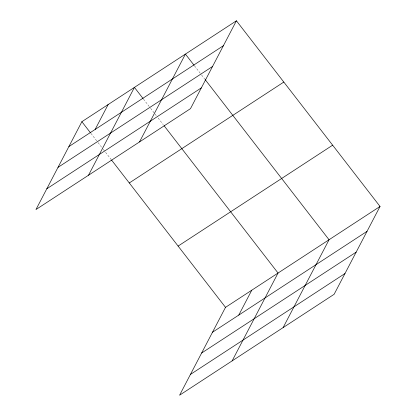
<?xml version="1.0" encoding="UTF-8"?>
<svg xmlns="http://www.w3.org/2000/svg" width="416" height="416" viewBox="0 0 416 416"><rect width="100%" height="100%" fill="white"/><g stroke="black" fill="none" stroke-linecap="round" stroke-linejoin="round"><path stroke-width="0.31" stroke-dasharray="2.08 1.56" d="M194.506 65.837L201.219 74.516M201.614 75.031L204.776 79.113M143.51 99.133L150.228 107.812M150.618 108.326L154.57 113.428M154.965 113.942L157.336 117.005M158.127 118.024L163.259 124.66M90.969 133.437L97.687 142.116M98.082 142.631L102.82 148.756M103.215 149.266L104.796 151.31M105.586 152.329L111.114 159.479"/><path stroke-width="0.62" d="M236.418 20.8L81.884 121.696L35.963 209.544L190.492 108.649L236.418 20.8L380.037 206.456L334.116 294.304L179.582 395.2L225.508 307.351L380.037 206.456M95.139 129.444L108.155 104.541M88.504 175.24L134.425 87.391L143.114 98.623M139.495 141.944L185.422 54.096L194.111 65.328M238.758 315.104L251.779 290.202M232.123 360.896L278.049 273.047L164.05 125.684M283.119 327.6L329.046 239.751L205.171 79.622M68.869 146.598L223.397 45.703M58.006 167.372L212.54 66.477M46.821 188.77L201.349 87.875M129.282 182.962L283.811 82.066M178.11 246.085L332.644 145.189M212.488 332.254L367.021 231.358M201.63 353.028L356.164 252.132M190.44 374.426L344.973 273.53M81.884 121.696L90.574 132.928M111.509 159.988L225.508 307.351"/></g></svg>
